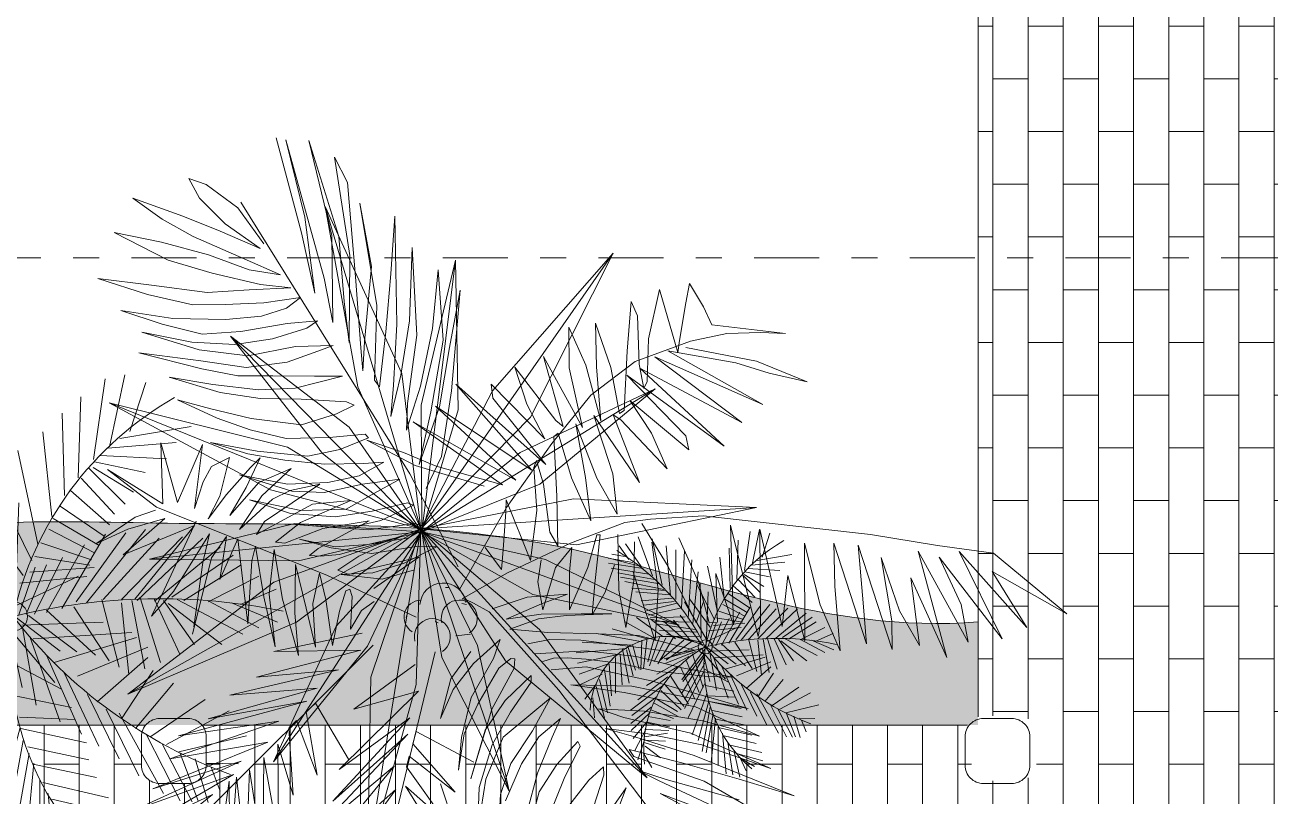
# Model space of a CAD drawing. Header units: metres. Extents: x 8 to 2416, y -346 to 476.
# Drawn here: x 43.477 to 48.277, y 40.88 to 43.851 of the extents above; entities that cross this region are included whole.
import ezdxf

# ---------------------------------------------------------------- set-up
doc = ezdxf.new("R2010")
doc.units = ezdxf.units.M
for name, pattern in [('0', [0]), ('CONTINU', [0]), ('DASHDOT', [1, 0.5, -0.25, 0, -0.25])]:
    doc.linetypes.add(name, pattern=pattern)
doc.layers.get('0').update_dxf_attribs({"color": 250, "linetype": '0', "lineweight": 20})
for name, color, linetype, lineweight in [('A-SECT-IDEN', 251, 'CONTINU', 9), ('A-WALL', 250, 'Continuous', 20), ('ARBOLES', 86, 'Continuous', 0), ('baños', 140, 'Continuous', 0), ('piso', 253, 'Continuous', 0)]:
    doc.layers.add(name, color=color, linetype=linetype, lineweight=lineweight)
doc.layers.add('arboles oscuros', color=7, linetype='Continuous', lineweight=0, true_color=0x4d582c)
doc.layers.add('grama', color=7, linetype='Continuous', lineweight=0, true_color=0x698c45)
doc.layers.add('hatch piso', color=253, linetype='Continuous', lineweight=0, transparency=0.7)

# ---------------------------------------------------------------- blocks, each defined once
blk = doc.blocks.new('ARBUSTO 2')
at = {"layer": 'arboles oscuros', "color": 252, "true_color": 0x8da178}
for p in [(-0.0598, 1.3591), (1.0253, 0.8941), (-1.0998, 0.8006), (-1.3117, -0.3607), (-0.5358, -1.2504), (1.3383, -0.2441), (0.6435, -1.1985)]:
    blk.add_line(p, (0, 0), dxfattribs=at)
for points in [[(0, 0), (0.0771, 0.6284), (-0.0598, 1.3591), (-0.1086, 0.6198), (0, 0)], [(0, 0), (0.5393, 0.3316), (1.0253, 0.8941), (0.4168, 0.4714), (0, 0)], [(0, 0), (-0.4433, 0.452), (-1.0998, 0.8006), (-0.5523, 0.3015), (0, 0)], [(0, 0), (-0.6298, -0.0647), (-1.3117, -0.3607), (-0.58, -0.2438), (0, 0)], [(0, 0), (-0.3421, -0.5327), (-0.5358, -1.2504), (-0.171, -0.6055), (0, 0)], [(0, 0), (0.5955, -0.215), (1.3383, -0.2441), (0.6284, -0.032), (0, 0)], [(0, 0), (0.2032, -0.5996), (0.6435, -1.1985), (0.3668, -0.5112), (0, 0)]]:
    blk.add_lwpolyline(points, dxfattribs=at)
blk = doc.blocks.new('PL BASE 1N NASAS 09')
at = {"layer": 'A-WALL'}
for points in [[(-106.3861, -47.2748), (-106.2761, -47.2748, 0.414214), (-106.2061, -47.2048), (-106.2061, -47.0948, 0.414214), (-106.2761, -47.0248), (-106.3861, -47.0248, 0.414214), (-106.4561, -47.0948), (-106.4561, -47.2048, 0.414214)], [(-103.2111, -47.2748), (-103.1011, -47.2748, 0.414214), (-103.0311, -47.2048), (-103.0311, -47.0948, 0.414214), (-103.1011, -47.0248), (-103.2111, -47.0248, 0.414214), (-103.2811, -47.0948), (-103.2811, -47.2048, 0.414214)]]:
    blk.add_lwpolyline(points, format="xyb", close=True, dxfattribs=at)
at = {"layer": 'piso'}
for p, q in [((-103.2311, -43.462), (-103.2311, -47.0178)), ((-111.8253, -47.0498), (-106.4397, -47.0498)), ((-106.2225, -47.0498), (-103.2716, -47.0498))]:
    blk.add_line(p, q, dxfattribs=at)
blk = doc.blocks.new('PL MUEBLES 1N NASAS 09')
at = {"layer": 'hatch piso'}
h = blk.add_hatch(dxfattribs=at)
h.set_pattern_fill('AR-BRSTD', color=256, scale=0.002, angle=-90)
h.set_pattern_definition([(270, (-8.74588, 232.01007), (0.1354836, -2e-17), []), (0, (-8.74588, 232.01007), (0.1354836, 0.2032), [0.1354836, -0.1354836])])
edge = h.paths.add_edge_path()
edge.add_line((62.3305, 47.1481), (63.2305, 47.1481))
edge.add_line((63.2305, 47.1481), (63.2305, 48.4481))
edge.add_line((63.2305, 48.4481), (56.5331, 48.4481))
edge.add_line((56.5331, 48.4481), (56.5331, 48.2731))
edge.add_line((56.5331, 48.2731), (56.3831, 48.2731))
edge.add_line((56.3831, 48.2731), (56.3831, 48.4536))
edge.add_line((56.3831, 48.4536), (54.5879, 48.4536))
edge.add_line((54.5879, 48.4536), (54.5879, 46.9481))
edge.add_line((54.5879, 46.9481), (55.8257, 46.9481))
edge.add_arc((55.8755, 46.9973), 0.07, 180, 224.6727, ccw=False)
edge.add_line((55.8055, 46.9973), (55.8055, 47.1073))
edge.add_arc((55.8755, 47.1073), 0.07, 90, 180, ccw=False)
edge.add_line((55.8755, 47.1773), (55.9855, 47.1773))
edge.add_arc((55.9855, 47.1073), 0.07, 0, 90, ccw=False)
edge.add_line((56.0555, 47.1073), (56.0555, 46.9973))
edge.add_arc((55.9855, 46.9973), 0.07, -44.6727, 0, ccw=False)
edge.add_line((56.0353, 46.9481), (59.0257, 46.9481))
edge.add_arc((59.0755, 46.9973), 0.07, 180, 224.6728, ccw=False)
edge.add_line((59.0055, 46.9973), (59.0055, 47.1073))
edge.add_arc((59.0755, 47.1073), 0.07, 90, 180, ccw=False)
edge.add_line((59.0755, 47.1773), (59.1855, 47.1773))
edge.add_arc((59.1855, 47.1073), 0.07, 0, 90, ccw=False)
edge.add_line((59.2555, 47.1073), (59.2555, 46.9973))
edge.add_arc((59.1855, 46.9973), 0.07, -90, 0, ccw=False)
edge.add_line((59.1855, 46.9273), (59.0755, 46.9273))
edge.add_arc((59.0755, 46.9973), 0.07, 229.9948, 270, ccw=False)
edge.add_line((59.0305, 46.9437), (59.0305, 44.972))
edge.add_arc((59.0755, 44.9184), 0.07, 90, 130.0052, ccw=False)
edge.add_line((59.0755, 44.9884), (59.1855, 44.9884))
edge.add_arc((59.1855, 44.9184), 0.07, 0, 90, ccw=False)
edge.add_line((59.2555, 44.9184), (59.2555, 44.8084))
edge.add_arc((59.1855, 44.8084), 0.07, -90, 0, ccw=False)
edge.add_line((59.1855, 44.7384), (59.0755, 44.7384))
edge.add_arc((59.0755, 44.8084), 0.07, 229.9948, 270, ccw=False)
edge.add_line((59.0305, 44.7548), (59.0305, 41.172))
edge.add_arc((59.0755, 41.1184), 0.07, 90, 130.0052, ccw=False)
edge.add_line((59.0755, 41.1884), (59.1855, 41.1884))
edge.add_arc((59.1855, 41.1184), 0.07, 0, 90, ccw=False)
edge.add_line((59.2555, 41.1184), (59.2555, 41.0084))
edge.add_arc((59.1855, 41.0084), 0.07, -90, 0, ccw=False)
edge.add_line((59.1855, 40.9384), (59.0755, 40.9384))
edge.add_arc((59.0755, 41.0084), 0.07, 180, 270, ccw=False)
edge.add_line((59.0055, 41.0084), (59.0055, 41.1184))
edge.add_arc((59.0755, 41.1184), 0.07, 149.8481, 180, ccw=False)
edge.add_line((59.0149, 41.1535), (56.0391, 41.1535))
edge.add_arc((55.9855, 41.1085), 0.07, 0, 40.0052, ccw=False)
edge.add_line((56.0555, 41.1085), (56.0555, 40.9985))
edge.add_arc((55.9855, 40.9985), 0.07, -90, 0, ccw=False)
edge.add_line((55.9855, 40.9285), (55.8755, 40.9285))
edge.add_arc((55.8755, 40.9985), 0.07, 180, 270, ccw=False)
edge.add_line((55.8055, 40.9985), (55.8055, 41.1085))
edge.add_arc((55.8755, 41.1085), 0.07, 139.9948, 180, ccw=False)
edge.add_line((55.8219, 41.1535), (50.4363, 41.1535))
edge.add_arc((50.3827, 41.1085), 0.07, 0, 40.0052, ccw=False)
edge.add_line((50.4527, 41.1085), (50.4527, 40.9985))
edge.add_arc((50.3827, 40.9985), 0.07, -90, 0, ccw=False)
edge.add_line((50.3827, 40.9285), (50.2727, 40.9285))
edge.add_arc((50.2727, 40.9985), 0.07, 180, 270, ccw=False)
edge.add_line((50.2027, 40.9985), (50.2027, 41.1085))
edge.add_arc((50.2727, 41.1085), 0.07, 139.9948, 180, ccw=False)
edge.add_line((50.2191, 41.1535), (46.4305, 41.1535))
edge.add_line((46.4305, 41.1535), (46.4305, 40.9535))
edge.add_line((46.4305, 40.9535), (44.3305, 40.9535))
edge.add_line((44.3305, 40.9535), (44.3305, 39.3536))
edge.add_line((44.3305, 39.3536), (47.8305, 39.3536))
edge.add_line((47.8305, 39.3536), (47.8305, 38.9536))
edge.add_line((47.8305, 38.9536), (62.3305, 38.9536))
edge.add_line((62.3305, 38.9536), (62.3305, 47.1481))
at = {"layer": 'baños'}
blk.add_blockref('PL BASE 1N NASAS 09', (162.2615, 88.2033), dxfattribs=at)
blk = doc.blocks.new('A2')
at = {"layer": 'ARBOLES', "color": 87, "true_color": 0x4f6a34, "extrusion": (-5.08599e-09, -1.37735e-08, 1)}
for p, q in [((624.1, -0.43, 0), (616.23, 28.83, 0)), ((631.02, -14.39, 0), (619.25, 28.25, 0)), ((619.25, 28.25, 0), (625.08, 4.39, 0)), ((635.59, -1.53, 0), (626.3, 27.98, 0)), ((626.3, 27.98, 0), (633.45, -1.28, 0)), ((638.23, 15.1, 0), (634.28, 22.86, 0)), ((634.28, 22.86, 0), (638.96, -7.43, 0)), ((592.6, 10.21, 0), (589.31, 16.32, 0)), ((589.31, 16.32, 0), (594.61, 14.49, 0)), ((594.61, 14.49, 0), (604.47, 7.25, 0)), ((640.7, -13.96, 0), (638.23, 15.1, 0)), ((581.06, 3.77, 0), (572.04, 10.25, 0)), ((572.04, 10.25, 0), (587.45, 4.72, 0)), ((600.52, 2.31, 0), (592.6, 10.21, 0)), ((605.3, 9.05, 0), (657.5, -74.71, 0)), ((647.25, -22.86, 0), (642.1, 8.73, 0)), ((642.1, 8.73, 0), (645.64, -10.79, 0)), ((587.45, 4.72, 0), (598.97, 0.1, 0)), ((604.47, 7.25, 0), (612.46, -3.87, 0)), ((625.08, 4.39, 0), (628.16, -19.02, 0)), ((652.87, 4.66, 0), (651.66, -13.06, 0)), ((653.48, -28.57, 0), (652.87, 4.66, 0)), ((590.68, -1.53, 0), (581.06, 3.77, 0)), ((598.97, 0.1, 0), (611.36, -5.29, 0)), ((611.36, -5.29, 0), (600.52, 2.31, 0)), ((582.9, -8.83, 0), (566.25, -0.31, 0)), ((566.25, -0.31, 0), (580.9, -3.32, 0)), ((580.9, -3.32, 0), (595.37, -7.22, 0)), ((606.41, -8.46, 0), (590.68, -1.53, 0)), ((628.16, -19.02, 0), (624.1, -0.43, 0)), ((633.45, -1.28, 0), (633.69, -28.09, 0)), ((637.25, -21.61, 0), (635.59, -1.53, 0)), ((595.37, -7.22, 0), (607.94, -11.83, 0)), ((638.96, -7.43, 0), (638.77, -34.21, 0)), ((658.17, -5.01, 0), (657.39, -27.52, 0)), ((659.62, -32, 0), (658.17, -5.01, 0)), ((596.49, -12.83, 0), (582.9, -8.83, 0)), ((617.55, -13.34, 0), (606.41, -8.46, 0)), ((645.64, -10.79, 0), (643.48, -34.02, 0)), ((576.52, -19.4, 0), (561.2, -14.47, 0)), ((561.2, -14.47, 0), (577.76, -16.52, 0)), ((611.39, -16.33, 0), (596.49, -12.83, 0)), ((607.94, -11.83, 0), (617.55, -13.34, 0)), ((633.69, -28.09, 0), (631.02, -14.39, 0)), ((642.35, -35.84, 0), (640.7, -13.96, 0)), ((651.66, -13.06, 0), (650.08, -30.92, 0)), ((666.22, -11.84, 0), (664.45, -29.9, 0)), ((667.71, -33.53, 0), (666.22, -11.84, 0)), ((577.76, -16.52, 0), (594.92, -18.79, 0)), ((594.92, -18.79, 0), (607.97, -18, 0)), ((607.97, -18, 0), (620.79, -17.36, 0)), ((620.79, -17.36, 0), (611.39, -16.33, 0)), ((672.96, -18.13, 0), (669.66, -35.78, 0)), ((670.32, -49.18, 0), (672.96, -18.13, 0)), ((731.1, -33.08, 0), (734.49, -17.91, 0)), ((734.49, -17.91, 0), (740.14, -37.28, 0)), ((742.6, -22.01, 0), (743.73, -16.07, 0)), ((743.73, -16.07, 0), (748.04, -23.24, 0)), ((590.56, -22.62, 0), (576.52, -19.4, 0)), ((600.57, -22.48, 0), (590.56, -22.62, 0)), ((612.47, -22.05, 0), (600.57, -22.48, 0)), ((623.72, -20.42, 0), (612.47, -22.05, 0)), ((619.4, -23.71, 0), (623.72, -20.42, 0)), ((638.77, -34.21, 0), (637.25, -21.61, 0)), ((646.58, -45.82, 0), (647.25, -22.86, 0)), ((724.51, -36.88, 0), (725.7, -21.6, 0)), ((725.7, -21.6, 0), (727.73, -26.01, 0)), ((740.63, -33.64, 0), (742.6, -22.01, 0)), ((581.06, -28.55, 0), (568.39, -24.33, 0)), ((568.39, -24.33, 0), (584.34, -26.83, 0)), ((584.34, -26.83, 0), (600.76, -27.15, 0)), ((600.76, -27.15, 0), (611.77, -26.14, 0)), ((611.77, -26.14, 0), (619.4, -23.71, 0)), ((727.73, -26.01, 0), (728.19, -40.94, 0)), ((748.04, -23.24, 0), (750.56, -28.79, 0)), ((593.43, -31.65, 0), (581.06, -28.55, 0)), ((619.6, -28.38, 0), (605.36, -30.84, 0)), ((615.13, -33.12, 0), (625.75, -29.86, 0)), ((628.96, -27.59, 0), (619.6, -28.38, 0)), ((625.75, -29.86, 0), (628.96, -27.59, 0)), ((652.4, -47.45, 0), (653.48, -28.57, 0)), ((657.39, -27.52, 0), (654.71, -44.29, 0)), ((664.45, -29.9, 0), (660.81, -47.71, 0)), ((706.63, -42.01, 0), (706.47, -29.52, 0)), ((706.47, -29.52, 0), (711.71, -41.21, 0)), ((715.08, -41.71, 0), (714.76, -28.26, 0)), ((714.76, -28.26, 0), (719.41, -42, 0)), ((750.56, -28.79, 0), (773.33, -31.43, 0)), ((592.45, -36.48, 0), (574.8, -31.06, 0)), ((574.8, -31.06, 0), (590.27, -34.1, 0)), ((590.27, -34.1, 0), (603.55, -34.91, 0)), ((605.36, -30.84, 0), (593.43, -31.65, 0)), ((603.55, -34.91, 0), (615.13, -33.12, 0)), ((643.48, -34.02, 0), (643.02, -42.96, 0)), ((650.08, -30.92, 0), (648.13, -47.96, 0)), ((656.74, -53.01, 0), (659.62, -32, 0)), ((663.98, -55.62, 0), (667.71, -33.53, 0)), ((726.98, -40.06, 0), (744.01, -33.84, 0)), ((730.65, -46.3, 0), (731.1, -33.08, 0)), ((740.14, -37.28, 0), (740.63, -33.64, 0)), ((744.01, -33.84, 0), (755.27, -31.52, 0)), ((755.27, -31.52, 0), (765.63, -31.14, 0)), ((765.63, -31.14, 0), (773.33, -31.43, 0)), ((593.33, -42.4, 0), (573.91, -37.44, 0)), ((573.91, -37.44, 0), (593.01, -39.88, 0)), ((607.56, -38.38, 0), (592.45, -36.48, 0)), ((622.22, -35.52, 0), (607.56, -38.38, 0)), ((619.59, -40.28, 0), (627.98, -37.29, 0)), ((633.83, -35.14, 0), (622.22, -35.52, 0)), ((627.98, -37.29, 0), (633.83, -35.14, 0)), ((643.02, -42.96, 0), (642.35, -35.84, 0)), ((669.66, -35.78, 0), (666.67, -54.11, 0)), ((723.58, -55.2, 0), (724.51, -36.88, 0)), ((757.97, -40.54, 0), (737.05, -36.8, 0)), ((737.05, -36.8, 0), (766.34, -53.39, 0)), ((742.55, -35.78, 0), (764.41, -40.03, 0)), ((593.01, -39.88, 0), (607.04, -41.98, 0)), ((607.04, -41.98, 0), (619.59, -40.28, 0)), ((693.53, -53.3, 0), (689.81, -41.87, 0)), ((689.81, -41.87, 0), (702.49, -58.31, 0)), ((704.78, -60.12, 0), (698.71, -38.57, 0)), ((698.71, -38.57, 0), (710.68, -60.46, 0)), ((710.68, -60.46, 0), (706.63, -42.01, 0)), ((711.71, -41.21, 0), (716.42, -58.42, 0)), ((713.34, -50.48, 0), (726.98, -40.06, 0)), ((716.42, -58.42, 0), (715.08, -41.71, 0)), ((719.41, -42, 0), (722.17, -56.11, 0)), ((728.19, -40.94, 0), (729.64, -48.46, 0)), ((759.89, -58.86, 0), (728.4, -42.16, 0)), ((728.4, -42.16, 0), (754.37, -66.21, 0)), ((766.34, -53.39, 0), (733.01, -38.62, 0)), ((733.01, -38.62, 0), (759.89, -58.86, 0)), ((768.32, -43.71, 0), (757.97, -40.54, 0)), ((764.41, -40.03, 0), (779.97, -46.37, 0)), ((598.98, -49.69, 0), (583.29, -44.89, 0)), ((583.29, -44.89, 0), (596.7, -47.15, 0)), ((604.42, -44.47, 0), (593.33, -42.4, 0)), ((615.2, -44.5, 0), (604.42, -44.47, 0)), ((628.03, -44.58, 0), (615.2, -44.5, 0)), ((622.13, -48.35, 0), (636.69, -44.61, 0)), ((636.69, -44.61, 0), (628.03, -44.58, 0)), ((648.13, -47.96, 0), (646.58, -45.82, 0)), ((654.71, -44.29, 0), (651.56, -57.09, 0)), ((754.37, -66.21, 0), (724.35, -44.35, 0)), ((724.35, -44.35, 0), (742.61, -63.03, 0)), ((779.97, -46.37, 0), (768.32, -43.71, 0)), ((596.7, -47.15, 0), (610.77, -48.82, 0)), ((611.27, -51.52, 0), (598.98, -49.69, 0)), ((610.77, -48.82, 0), (622.13, -48.35, 0)), ((651.56, -57.09, 0), (652.4, -47.45, 0)), ((660.81, -47.71, 0), (656.41, -61.27, 0)), ((667.21, -69.42, 0), (670.32, -49.18, 0)), ((695.14, -73.61, 0), (671.65, -47.12, 0)), ((671.65, -47.12, 0), (699.38, -71.82, 0)), ((683.04, -51.44, 0), (682.59, -47.07, 0)), ((682.59, -47.07, 0), (699.13, -63.91, 0)), ((729.64, -48.46, 0), (730.65, -46.3, 0)), ((598.07, -57.61, 0), (585.81, -51.87, 0)), ((585.81, -51.87, 0), (596.07, -54.74, 0)), ((623.94, -51.71, 0), (611.27, -51.52, 0)), ((637.91, -52.5, 0), (623.94, -51.71, 0)), ((634.83, -56.21, 0), (640.32, -53.53, 0)), ((640.32, -53.53, 0), (637.91, -52.5, 0)), ((656.41, -61.27, 0), (656.74, -53.01, 0)), ((699.38, -71.82, 0), (683.04, -51.44, 0)), ((699.13, -63.91, 0), (693.53, -53.3, 0)), ((701.26, -65.36, 0), (713.34, -50.48, 0)), ((743.49, -67.33, 0), (725.37, -52.2, 0)), ((725.37, -52.2, 0), (732, -62.21, 0)), ((596.07, -54.74, 0), (608.56, -57.65, 0)), ((624.05, -59.58, 0), (634.83, -56.21, 0)), ((666.67, -54.11, 0), (660.37, -71.87, 0)), ((660.37, -71.87, 0), (663.98, -55.62, 0)), ((690.2, -76.67, 0), (665.43, -53.89, 0)), ((665.43, -53.89, 0), (695.14, -73.61, 0)), ((728.28, -77.37, 0), (714.22, -56.77, 0)), ((714.22, -56.77, 0), (720.07, -74.73, 0)), ((722.59, -58.1, 0), (720.13, -56.52, 0)), ((720.13, -56.52, 0), (728.28, -77.37, 0)), ((722.17, -56.11, 0), (723.58, -55.2, 0)), ((608.2, -61.15, 0), (598.07, -57.61, 0)), ((619.38, -63.81, 0), (608.2, -61.15, 0)), ((608.56, -57.65, 0), (624.05, -59.58, 0)), ((686, -78.09, 0), (658.48, -58.71, 0)), ((658.48, -58.71, 0), (690.2, -76.67, 0)), ((702.49, -58.31, 0), (704.78, -60.12, 0)), ((715.09, -76.02, 0), (708.71, -59.36, 0)), ((708.71, -59.36, 0), (711.69, -75.86, 0)), ((736.82, -73.21, 0), (722.59, -58.1, 0)), ((581.31, -83.95, 0), (580.69, -65.22, 0)), ((580.69, -65.22, 0), (585.87, -83.56, 0)), ((607.52, -68.57, 0), (595.98, -65.06, 0)), ((595.98, -65.06, 0), (610.37, -67.69, 0)), ((632.64, -63.5, 0), (619.38, -63.81, 0)), ((643.65, -62.49, 0), (632.64, -63.5, 0)), ((635.84, -67.22, 0), (644.75, -63.59, 0)), ((644.75, -63.59, 0), (643.65, -62.49, 0)), ((659.1, -72.18, 0), (644.22, -64.35, 0)), ((644.22, -64.35, 0), (655.56, -68.14, 0)), ((703.21, -62.22, 0), (701.9, -63.27, 0)), ((701.9, -63.27, 0), (702.77, -81.59, 0)), ((707.35, -76, 0), (703.21, -62.22, 0)), ((732, -62.21, 0), (736.82, -73.21, 0)), ((742.61, -63.03, 0), (743.49, -67.33, 0)), ((585.87, -83.56, 0), (593.52, -65.64, 0)), ((593.52, -65.64, 0), (591.09, -85.4, 0)), ((618.93, -70.51, 0), (607.52, -68.57, 0)), ((610.37, -67.69, 0), (626, -69.26, 0)), ((626, -69.26, 0), (635.84, -67.22, 0)), ((655.56, -68.14, 0), (665.55, -72.32, 0)), ((687.32, -85.09, 0), (701.26, -65.36, 0)), ((593.74, -77.19, 0), (596.26, -72.49, 0)), ((596.26, -72.49, 0), (601.88, -69.74, 0)), ((601.88, -69.74, 0), (598.85, -81.65, 0)), ((600.94, -81.14, 0), (608.3, -72.79, 0)), ((611.3, -69.77, 0), (606.97, -78.92, 0)), ((608.3, -72.79, 0), (611.3, -69.77, 0)), ((631.2, -71.78, 0), (618.93, -70.51, 0)), ((643.16, -71.54, 0), (631.2, -71.78, 0)), ((641.87, -75.37, 0), (649.47, -71.12, 0)), ((649.47, -71.12, 0), (643.16, -71.54, 0)), ((680.43, -78.57, 0), (659.1, -72.18, 0)), ((662.51, -79.23, 0), (667.21, -69.42, 0)), ((665.55, -72.32, 0), (686, -78.09, 0)), ((696.53, -70.58, 0), (695.74, -72.82, 0)), ((695.74, -72.82, 0), (696.59, -86.02, 0)), ((698.71, -77.91, 0), (696.53, -70.58, 0)), ((579.32, -84.99, 0), (564.18, -73.43, 0)), ((564.18, -73.43, 0), (581.31, -83.95, 0)), ((621.07, -80.11, 0), (604.93, -75.02, 0)), ((604.93, -75.02, 0), (619.77, -77.94, 0)), ((610.9, -77.36, 0), (620.86, -73.09, 0)), ((620.86, -73.09, 0), (611.78, -81.55, 0)), ((632.14, -77.45, 0), (641.87, -75.37, 0)), ((654.38, -76.33, 0), (642.89, -77.87, 0)), ((647.46, -80.15, 0), (654.38, -76.33, 0)), ((657.5, -74.71, 0), (672.42, -103.39, 0)), ((713.33, -89.21, 0), (707.35, -76, 0)), ((711.69, -75.86, 0), (713.33, -89.21, 0)), ((721.45, -87.14, 0), (715.09, -76.02, 0)), ((720.07, -74.73, 0), (721.45, -87.14, 0)), ((591.09, -85.4, 0), (593.74, -77.19, 0)), ((601.97, -87.53, 0), (610.9, -77.36, 0)), ((606.97, -78.92, 0), (601.97, -87.53, 0)), ((629.74, -77.94, 0), (612.69, -89.4, 0)), ((615.07, -82.49, 0), (620.57, -79.89, 0)), ((619.77, -77.94, 0), (632.14, -77.45, 0)), ((620.57, -79.89, 0), (629.74, -77.94, 0)), ((631.1, -80.53, 0), (621.07, -80.11, 0)), ((642.89, -77.87, 0), (631.1, -80.53, 0)), ((637.86, -85.6, 0), (647.46, -80.15, 0)), ((700.64, -92.72, 0), (698.71, -77.91, 0)), ((595.27, -88.56, 0), (600.94, -81.14, 0)), ((598.85, -81.65, 0), (595.27, -88.56, 0)), ((611.78, -81.55, 0), (604.94, -91.88, 0)), ((604.94, -91.88, 0), (615.07, -82.49, 0)), ((620.71, -87, 0), (608.03, -82.79, 0)), ((608.03, -82.79, 0), (623.85, -86.07, 0)), ((610.17, -93.47, 0), (627.47, -84.1, 0)), ((639.29, -82.95, 0), (623.79, -89.7, 0)), ((627.47, -84.1, 0), (639.29, -82.95, 0)), ((656.76, -83.66, 0), (645.87, -86.27, 0)), ((648.57, -89.08, 0), (658.62, -84.36, 0)), ((658.62, -84.36, 0), (656.76, -83.66, 0)), ((687.18, -82.73, 0), (687.06, -86.4, 0)), ((694.71, -101.45, 0), (687.18, -82.73, 0)), ((702.77, -81.59, 0), (703.1, -96.92, 0)), ((572.77, -88.11, 0), (560.59, -96.29, 0)), ((579.06, -85.89, 0), (572.77, -88.11, 0)), ((631.89, -105.95, 0), (579.32, -84.99, 0)), ((634.45, -87.95, 0), (620.71, -87, 0)), ((623.85, -86.07, 0), (637.86, -85.6, 0)), ((645.87, -86.27, 0), (634.45, -87.95, 0)), ((672.81, -110.42, 0), (687.32, -85.09, 0)), ((687.06, -86.4, 0), (686.23, -98.17, 0)), ((696.59, -86.02, 0), (694.71, -101.45, 0)), ((731.65, -88.75, 0), (748.02, -87.64, 0)), ((748.02, -87.64, 0), (799.56, -93.42, 0)), ((560.59, -96.29, 0), (570.55, -91.77, 0)), ((581.93, -88.51, 0), (569.07, -99.72, 0)), ((569.07, -99.72, 0), (591.08, -90.64, 0)), ((570.55, -91.77, 0), (581.93, -88.51, 0)), ((591.08, -90.64, 0), (572.68, -113.34, 0)), ((591.61, -89.33, 0), (581.74, -110.5, 0)), ((612.69, -89.4, 0), (610.17, -93.47, 0)), ((623.79, -89.7, 0), (616.07, -95.84, 0)), ((618.95, -96.11, 0), (630.63, -91.55, 0)), ((644.68, -91.97, 0), (622.23, -90.38, 0)), ((622.23, -90.38, 0), (637.82, -91.62, 0)), ((644.88, -89.25, 0), (629.15, -97.72, 0)), ((630.63, -91.55, 0), (644.88, -89.25, 0)), ((637.82, -91.62, 0), (648.57, -89.08, 0)), ((658.87, -90.05, 0), (644.68, -91.97, 0)), ((657.21, -94.45, 0), (661.3, -92.08, 0)), ((661.66, -90.82, 0), (658.87, -90.05, 0)), ((661.3, -92.08, 0), (661.66, -90.82, 0)), ((707.02, -96.14, 0), (723.79, -89.77, 0)), ((723.79, -89.77, 0), (731.65, -88.75, 0)), ((737.09, -103.31, 0), (729.02, -90.05, 0)), ((764.91, -124.86, 0), (756.39, -90.55, 0)), ((756.39, -90.55, 0), (757.33, -121.28, 0)), ((772.25, -121.74, 0), (765.43, -91.74, 0)), ((765.43, -91.74, 0), (765.6, -121.05, 0)), ((584.62, -111.03, 0), (595.67, -93.27, 0)), ((595.67, -93.27, 0), (593.66, -102.05, 0)), ((596.28, -100.6, 0), (600.9, -94.07, 0)), ((600.9, -94.07, 0), (598.87, -107.3, 0)), ((598.87, -107.3, 0), (604.41, -94.76, 0)), ((604.41, -94.76, 0), (607.46, -120.94, 0)), ((616.07, -95.84, 0), (618.95, -96.11, 0)), ((633.21, -97.59, 0), (623.45, -94.87, 0)), ((623.45, -94.87, 0), (634.47, -97.23, 0)), ((635.83, -99.57, 0), (654.43, -94.25, 0)), ((654.43, -94.25, 0), (641.7, -100.11, 0)), ((644.52, -96.54, 0), (657.21, -94.45, 0)), ((703.1, -96.92, 0), (700.64, -92.72, 0)), ((715.14, -93.55, 0), (712.38, -103.6, 0)), ((714.57, -108.58, 0), (716.19, -93.56, 0)), ((716.19, -93.56, 0), (715.14, -93.55, 0)), ((721.89, -110.59, 0), (721.57, -93.43, 0)), ((726.8, -95.69, 0), (726.5, -107.83, 0)), ((732.15, -95.82, 0), (734.08, -110.36, 0)), ((746.5, -108.16, 0), (740.41, -94.42, 0)), ((799.56, -93.42, 0), (820.22, -96.78, 0)), ((608.72, -101.58, 0), (609.9, -96.98, 0)), ((609.9, -96.98, 0), (612.46, -112.69, 0)), ((614.04, -111.8, 0), (615.65, -98.05, 0)), ((615.65, -98.05, 0), (618.22, -113.38, 0)), ((629.15, -97.72, 0), (626.52, -99.91, 0)), ((629.93, -100.08, 0), (635.83, -99.57, 0)), ((645.74, -99.24, 0), (633.21, -97.59, 0)), ((634.47, -97.23, 0), (644.52, -96.54, 0)), ((659.41, -97.08, 0), (645.74, -99.24, 0)), ((655.77, -102.3, 0), (665.68, -97.21, 0)), ((665.68, -97.21, 0), (659.41, -97.08, 0)), ((685.69, -104.19, 0), (680.7, -97.48, 0)), ((686.23, -98.17, 0), (685.69, -104.19, 0)), ((687.37, -105.35, 0), (707.02, -96.14, 0)), ((707.43, -97.45, 0), (702.44, -103.57, 0)), ((706.73, -104.89, 0), (707.43, -97.45, 0)), ((784.05, -115.09, 0), (779.14, -96.12, 0)), ((779.14, -96.12, 0), (779.3, -126.22, 0)), ((798.29, -127.18, 0), (788.18, -96.15, 0)), ((788.18, -96.15, 0), (788.51, -109.35, 0)), ((806.24, -128.92, 0), (795.77, -96.7, 0)), ((795.77, -96.7, 0), (797.28, -114.5, 0)), ((829.69, -126.64, 0), (814.19, -98.59, 0)), ((814.19, -98.59, 0), (823.13, -131.33, 0)), ((820.22, -96.78, 0), (837.52, -99.19, 0)), ((847.76, -122.11, 0), (826.9, -98.63, 0)), ((826.9, -98.63, 0), (840.16, -125.63, 0)), ((837.52, -99.19, 0), (860.07, -117.85, 0)), ((590.44, -124.13, 0), (596.28, -100.6, 0)), ((593.66, -102.05, 0), (590.86, -121.93, 0)), ((607.46, -120.94, 0), (608.72, -101.58, 0)), ((622.02, -117.69, 0), (622.18, -102.67, 0)), ((622.18, -102.67, 0), (625.54, -116.14, 0)), ((626.52, -99.91, 0), (629.93, -100.08, 0)), ((641.7, -100.11, 0), (635.29, -104.39, 0)), ((643.14, -104.42, 0), (660.28, -100.44, 0)), ((646.11, -105.25, 0), (655.77, -102.3, 0)), ((660.28, -100.44, 0), (646.38, -110.07, 0)), ((696.93, -108, 0), (698, -101.2, 0)), ((702.44, -103.57, 0), (698.47, -116.64, 0)), ((712.38, -103.6, 0), (706.69, -116.67, 0)), ((720.61, -102.73, 0), (717.7, -111.21, 0)), ((745.82, -120.61, 0), (737.09, -103.31, 0)), ((808.52, -117, 0), (802.82, -100.5, 0)), ((802.82, -100.5, 0), (806.16, -120.02, 0)), ((840.16, -125.63, 0), (820.73, -100.45, 0)), ((820.73, -100.45, 0), (827.49, -114.97, 0)), ((627.52, -114.72, 0), (629.65, -105.31, 0)), ((629.65, -105.31, 0), (631.6, -113.43, 0)), ((659.41, -118.89, 0), (631.89, -105.95, 0)), ((635.29, -104.39, 0), (638.69, -105.71, 0)), ((636.29, -105.75, 0), (646.11, -105.25, 0)), ((648.91, -107.15, 0), (636.29, -105.75, 0)), ((638.69, -105.71, 0), (643.14, -104.42, 0)), ((658.92, -104.33, 0), (648.91, -107.15, 0)), ((673.62, -113.21, 0), (687.37, -105.35, 0)), ((706.69, -116.67, 0), (706.73, -104.89, 0)), ((729.61, -115.58, 0), (726.36, -104.96, 0)), ((757.33, -121.28, 0), (751.89, -105.45, 0)), ((751.89, -105.45, 0), (752.36, -120.48, 0)), ((774.02, -106.05, 0), (772.25, -121.74, 0)), ((779.3, -126.22, 0), (774.02, -106.05, 0)), ((823.13, -131.33, 0), (811.96, -106.81, 0)), ((811.96, -106.81, 0), (814.62, -127.64, 0)), ((860.07, -117.85, 0), (837.09, -104.8, 0)), ((837.09, -104.8, 0), (847.76, -122.11, 0)), ((581.74, -110.5, 0), (577.79, -118.59, 0)), ((577.79, -118.59, 0), (584.62, -111.03, 0)), ((635.78, -117.1, 0), (637.74, -110.83, 0)), ((637.74, -110.83, 0), (638.94, -110.31, 0)), ((638.94, -110.31, 0), (639.72, -112.52, 0)), ((669.45, -109.81, 0), (668.51, -109.76, 0)), ((672.78, -110.5, 0), (672.81, -110.42, 0)), ((698.47, -116.64, 0), (696.93, -108, 0)), ((713.75, -118.15, 0), (714.57, -108.58, 0)), ((717.7, -111.21, 0), (713.75, -118.15, 0)), ((724.1, -122.11, 0), (721.89, -110.59, 0)), ((726.5, -107.83, 0), (724.1, -122.11, 0)), ((734.08, -110.36, 0), (733.09, -126.17, 0)), ((749.75, -120.62, 0), (746.5, -108.16, 0)), ((788.51, -109.35, 0), (790.17, -129.24, 0)), ((612.46, -112.69, 0), (615.96, -128.03, 0)), ((615.96, -128.03, 0), (614.04, -111.8, 0)), ((618.22, -113.38, 0), (623.13, -130.78, 0)), ((628.37, -128.18, 0), (627.52, -114.72, 0)), ((631.6, -113.43, 0), (633.65, -127.68, 0)), ((639.72, -112.52, 0), (639.16, -122.61, 0)), ((642.58, -116.87, 0), (646.51, -114.11, 0)), ((674.93, -115.03, 0), (673.48, -114.7, 0)), ((673.64, -113.25, 0), (674.78, -113.42, 0)), ((674.78, -113.42, 0), (677.13, -114.62, 0)), ((677.13, -114.62, 0), (681.98, -117.26, 0)), ((682.88, -116.33, 0), (693.62, -112.7, 0)), ((698.06, -114.81, 0), (687.21, -119.48, 0)), ((693.62, -112.7, 0), (706.07, -111.84, 0)), ((706.07, -111.84, 0), (698.06, -114.81, 0)), ((747.94, -114.34, 0), (745.82, -120.61, 0)), ((790.17, -129.24, 0), (784.05, -115.09, 0)), ((797.28, -114.5, 0), (798.29, -127.18, 0)), ((827.49, -114.97, 0), (829.69, -126.64, 0)), ((623.13, -130.78, 0), (622.02, -117.69, 0)), ((625.54, -116.14, 0), (628.37, -128.18, 0)), ((633.65, -127.68, 0), (635.78, -117.1, 0)), ((639.16, -122.61, 0), (642.58, -116.87, 0)), ((656.51, -118.23, 0), (656.39, -118.97, 0)), ((703.47, -141.4, 0), (681.98, -117.26, 0)), ((687.21, -119.48, 0), (697.94, -117.95, 0)), ((705.64, -118.38, 0), (697.15, -119.4, 0)), ((697.94, -117.95, 0), (710.35, -117.87, 0)), ((719.77, -117.91, 0), (705.64, -118.38, 0)), ((710.35, -117.87, 0), (719.77, -117.91, 0)), ((733.09, -126.17, 0), (729.61, -115.58, 0)), ((814.62, -127.64, 0), (808.52, -117, 0)), ((666.22, -120.62, 0), (665.33, -120.29, 0)), ((697.15, -119.4, 0), (688.36, -122.62, 0)), ((688.36, -122.62, 0), (700.02, -123.6, 0)), ((752.36, -120.48, 0), (749.75, -120.62, 0)), ((765.6, -121.05, 0), (764.91, -124.86, 0)), ((806.16, -120.02, 0), (806.24, -128.92, 0)), ((615.53, -129.51, 0), (642.79, -123.81, 0)), ((676.21, -124.13, 0), (671.69, -124.67, 0)), ((677.07, -133.2, 0), (685.35, -125.75, 0)), ((685.35, -125.75, 0), (683.24, -131.65, 0)), ((700.64, -125.81, 0), (693.84, -127.09, 0)), ((700.02, -123.6, 0), (715.57, -124.02, 0)), ((710.21, -125.99, 0), (700.64, -125.81, 0)), ((728, -128.25, 0), (710.21, -125.99, 0)), ((715.57, -124.02, 0), (728.01, -124.59, 0)), ((728.01, -124.59, 0), (745.27, -129.09, 0)), ((563.23, -210.17, 0), (646.2, -127.56, 0)), ((610.17, -137.43, 0), (642.34, -129.12, 0)), ((642.34, -129.12, 0), (615.53, -129.51, 0)), ((637.74, -243.42, 0), (665.32, -129.63, 0)), ((676.3, -129.54, 0), (670.1, -137.89, 0)), ((695.92, -130.24, 0), (711.89, -129.24, 0)), ((711.89, -129.24, 0), (727.32, -131.02, 0)), ((740.29, -129.86, 0), (728, -128.25, 0)), ((745.27, -129.09, 0), (740.29, -129.86, 0)), ((640.19, -147.32, 0), (659.1, -133.47, 0)), ((670.87, -141.18, 0), (677.07, -133.2, 0)), ((683.24, -131.65, 0), (676.36, -143.67, 0)), ((684.91, -134.65, 0), (688.59, -131.67, 0)), ((688.59, -131.67, 0), (689.9, -131.79, 0)), ((689.9, -131.79, 0), (689.62, -134.67, 0)), ((701.82, -131.57, 0), (698.53, -132.6, 0)), ((701.02, -135.11, 0), (711.87, -134.22, 0)), ((706.01, -131.47, 0), (701.82, -131.57, 0)), ((711.88, -131.86, 0), (706.01, -131.47, 0)), ((711.87, -134.22, 0), (731.89, -138.51, 0)), ((721.97, -133.09, 0), (711.88, -131.86, 0)), ((733.32, -135.6, 0), (721.97, -133.09, 0)), ((727.32, -131.02, 0), (741.44, -134.58, 0)), ((601.97, -142.98, 0), (635.49, -135.15, 0)), ((635.49, -135.15, 0), (610.17, -137.43, 0)), ((670.1, -137.89, 0), (666.92, -150.18, 0)), ((678.45, -145.77, 0), (684.91, -134.65, 0)), ((689.62, -134.67, 0), (682.78, -147.24, 0)), ((686.86, -144.64, 0), (694.85, -136.93, 0)), ((694.85, -136.93, 0), (694.84, -138.91, 0)), ((749.43, -137.22, 0), (733.32, -135.6, 0)), ((741.44, -134.58, 0), (757.13, -137.39, 0)), ((757.13, -137.39, 0), (749.43, -137.22, 0)), ((595.27, -150.26, 0), (628.91, -140.79, 0)), ((628.91, -140.79, 0), (601.97, -142.98, 0)), ((635.67, -165.89, 0), (660.16, -141.7, 0)), ((660.16, -141.7, 0), (640.19, -147.32, 0)), ((666.92, -150.18, 0), (670.87, -141.18, 0)), ((694.84, -138.91, 0), (688.53, -148.16, 0)), ((763.17, -219.99, 0), (703.47, -141.4, 0)), ((725.98, -140.17, 0), (707.14, -139.73, 0)), ((707.14, -139.73, 0), (723.62, -142.14, 0)), ((744.17, -143.89, 0), (725.98, -140.17, 0)), ((731.89, -138.51, 0), (761.85, -147.09, 0)), ((586.17, -155.5, 0), (625.75, -144.76, 0)), ((625.75, -144.76, 0), (595.27, -150.26, 0)), ((625.45, -148.09, 0), (628.39, -145.4, 0)), ((628.39, -145.4, 0), (638.55, -162.7, 0)), ((676.36, -143.67, 0), (673.44, -155.96, 0)), ((674.23, -154.91, 0), (678.45, -145.77, 0)), ((680.66, -153.78, 0), (686.86, -144.64, 0)), ((694.81, -148.85, 0), (700.85, -143.75, 0)), ((700.85, -143.75, 0), (695.32, -153.94, 0)), ((723.62, -142.14, 0), (745.59, -146.51, 0)), ((761.85, -147.09, 0), (744.17, -143.89, 0)), ((628.89, -167.63, 0), (625.45, -148.09, 0)), ((682.78, -147.24, 0), (676.28, -168.79, 0)), ((688.53, -148.16, 0), (682.89, -158.23, 0)), ((686.3, -155.89, 0), (694.81, -148.85, 0)), ((729.88, -147.92, 0), (715.64, -147.2, 0)), ((715.64, -147.2, 0), (723.48, -149.84, 0)), ((747.81, -150.86, 0), (729.88, -147.92, 0)), ((745.59, -146.51, 0), (765.33, -155.63, 0)), ((583.48, -162.6, 0), (617.11, -150.94, 0)), ((617.11, -150.94, 0), (586.17, -155.5, 0)), ((620.18, -153.11, 0), (622.56, -150.81, 0)), ((621.52, -173.78, 0), (620.18, -153.11, 0)), ((622.56, -150.81, 0), (628.89, -167.63, 0)), ((633.75, -175.6, 0), (657.5, -149.95, 0)), ((657.5, -149.95, 0), (635.67, -165.89, 0)), ((697.29, -155.78, 0), (703.97, -150.19, 0)), ((703.97, -150.19, 0), (701.33, -155.94, 0)), ((730.9, -154.84, 0), (717.82, -153.23, 0)), ((717.82, -153.23, 0), (727.12, -155.87, 0)), ((723.48, -149.84, 0), (744.14, -154.62, 0)), ((765.33, -155.63, 0), (747.81, -150.86, 0)), ((578.2, -171.81, 0), (613.66, -157.4, 0)), ((613.66, -157.4, 0), (583.48, -162.6, 0)), ((628.73, -184.82, 0), (656.87, -154.98, 0)), ((656.87, -154.98, 0), (633.75, -175.6, 0)), ((658.36, -157.98, 0), (659.45, -154.15, 0)), ((659.45, -154.15, 0), (677.16, -163.59, 0)), ((672.51, -166.05, 0), (674.23, -154.91, 0)), ((673.44, -155.96, 0), (672.51, -166.05, 0)), ((676.28, -168.79, 0), (680.66, -153.78, 0)), ((680.88, -168.81, 0), (686.3, -155.89, 0)), ((695.32, -153.94, 0), (688.63, -164.01, 0)), ((691.88, -164.13, 0), (697.29, -155.78, 0)), ((701.33, -155.94, 0), (696.84, -167.03, 0)), ((702.76, -164.32, 0), (709.33, -157.27, 0)), ((709.33, -157.27, 0), (709.96, -158.7, 0)), ((727.12, -155.87, 0), (745.16, -161.58, 0)), ((747.53, -158.3, 0), (730.9, -154.84, 0)), ((744.14, -154.62, 0), (768.85, -165.58, 0)), ((617.04, -187.42, 0), (616.76, -158.07, 0)), ((616.76, -158.07, 0), (621.52, -173.78, 0)), ((671.5, -172.84, 0), (658.36, -157.98, 0)), ((682.89, -158.23, 0), (678.89, -171.42, 0)), ((709.96, -158.7, 0), (705.1, -168.62, 0)), ((741.75, -163.92, 0), (725.13, -159.68, 0)), ((725.13, -159.68, 0), (726.58, -161.89, 0)), ((768.85, -165.58, 0), (747.53, -158.3, 0)), ((572.12, -178.5, 0), (605.49, -163.35, 0)), ((605.49, -163.35, 0), (578.2, -171.81, 0)), ((612.19, -193.06, 0), (612.46, -162.16, 0)), ((612.46, -162.16, 0), (617.04, -187.42, 0)), ((652.73, -164.76, 0), (628.73, -184.82, 0)), ((630.15, -192.28, 0), (652.73, -164.76, 0)), ((656.49, -165.01, 0), (657.31, -161.8, 0)), ((668.43, -181.94, 0), (656.49, -165.01, 0)), ((657.31, -161.8, 0), (671.5, -172.84, 0)), ((688.63, -164.01, 0), (685.46, -173.53, 0)), ((687.02, -175.52, 0), (691.88, -164.13, 0)), ((697.35, -172.79, 0), (702.76, -164.32, 0)), ((712.69, -169.17, 0), (717.15, -165, 0)), ((717.15, -165, 0), (717.25, -167.62, 0)), ((726.58, -161.89, 0), (748.28, -169.44, 0)), ((759.01, -168.8, 0), (741.75, -163.92, 0)), ((745.16, -161.58, 0), (776, -173.98, 0)), ((603.08, -167.41, 0), (572.12, -178.5, 0)), ((574.82, -183.87, 0), (603.08, -167.41, 0)), ((601.98, -194.77, 0), (604.05, -168.23, 0)), ((604.05, -168.23, 0), (606.9, -193.86, 0)), ((606.9, -193.86, 0), (608.05, -166.02, 0)), ((608.05, -166.02, 0), (612.19, -193.06, 0)), ((678.32, -184.76, 0), (680.88, -168.81, 0)), ((696.84, -167.03, 0), (693.66, -178.94, 0)), ((705.1, -168.62, 0), (700.09, -180.91, 0)), ((717.25, -167.62, 0), (713.02, -180.95, 0)), ((736.5, -168.99, 0), (727.99, -166.23, 0)), ((727.99, -166.23, 0), (734.41, -169.39, 0)), ((776, -173.98, 0), (759.01, -168.8, 0)), ((597.66, -198.46, 0), (601.76, -169.5, 0)), ((601.76, -169.5, 0), (601.98, -194.77, 0)), ((653.17, -172.08, 0), (630.15, -192.28, 0)), ((630.45, -202.89, 0), (653.17, -172.08, 0)), ((671.73, -195.91, 0), (656.16, -171.03, 0)), ((656.16, -171.03, 0), (668.43, -181.94, 0)), ((686.88, -230.17, 0), (666.93, -170.29, 0)), ((678.89, -171.42, 0), (678.32, -184.76, 0)), ((693.26, -187.95, 0), (697.35, -172.79, 0)), ((705.71, -178.05, 0), (712.69, -169.17, 0)), ((715.52, -183.84, 0), (724.19, -171.57, 0)), ((724.19, -171.57, 0), (721.14, -179.67, 0)), ((734.41, -169.39, 0), (754.26, -178.73, 0)), ((758.99, -175.23, 0), (736.5, -168.99, 0)), ((748.28, -169.44, 0), (775.96, -185.49, 0)), ((569.6, -195.38, 0), (596.58, -173.56, 0)), ((596.58, -173.56, 0), (574.82, -183.87, 0)), ((685.46, -173.53, 0), (684.47, -190.43, 0)), ((759.75, -182.67, 0), (734.66, -173.32, 0)), ((734.66, -173.32, 0), (745.89, -179.23, 0))]:
    blk.add_line(p, q, dxfattribs=at)
at = {"layer": 'ARBOLES', "color": 87, "true_color": 0x4f6a34, "extrusion": (5.08599e-09, 1.37735e-08, -1)}
for centre, major_axis, start_param, end_param in [((667.71, -115.51, 0), (-5.04, 5.04, 0), 5.569618, 8.487626), ((660.93, -118.93, 0), (3.71, 3.71, 0), 2.901972, 5.476383), ((672.71, -119.18, 0), (-3.92, 3.92, 0), 5.235779, 9.608582), ((664.41, -124.9, 0), (3.92, 3.92, 0), 3.664983, 8.037786)]:
    blk.add_ellipse(centre, major_axis=major_axis, ratio=1, start_param=start_param, end_param=end_param, dxfattribs=at)
blk = doc.blocks.new('arbol4')
at = {"layer": 'ARBOLES', "color": 252, "true_color": 0x8da178}
for p, q in [((1294.1057, 72.2892), (1294.0831, 72.3873)), ((1294.1298, 72.253), (1294.11, 72.3782)), ((1294.151, 72.2182), (1294.1369, 72.3752)), ((1294.0817, 72.3133), (1294.059, 72.3631)), ((1294.4554, 72.2949), (1294.4229, 72.3504)), ((1294.0916, 72.2982), (1293.9954, 72.3254)), ((1294.0803, 72.3164), (1294.0265, 72.3465)), ((1294.1666, 72.1926), (1294.1666, 72.3435)), ((1294.1779, 72.1609), (1294.1935, 72.3314)), ((1294.4481, 72.269), (1294.389, 72.3136)), ((1294.4499, 72.2407), (1294.4774, 72.3207)), ((1294.1213, 72.265), (1293.9982, 72.2922)), ((1294.1864, 72.1428), (1294.2133, 72.2937)), ((1294.1977, 72.1186), (1294.2288, 72.2892)), ((1294.4526, 72.254), (1294.3716, 72.2805)), ((1294.4446, 72.2018), (1294.4886, 72.2856)), ((1294.1439, 72.2288), (1294.0208, 72.2575)), ((1293.8751, 72.1533), (1293.851, 72.2348)), ((1293.9373, 72.1246), (1293.8807, 72.2333)), ((1294.2034, 72.0945), (1294.2444, 72.2469)), ((1294.4498, 72.233), (1294.3626, 72.2187)), ((1294.4511, 72.2457), (1294.3698, 72.2491)), ((1294.4389, 72.1719), (1294.4946, 72.2391)), ((1293.8454, 72.1684), (1293.8284, 72.2137)), ((1293.9034, 72.1428), (1293.8694, 72.2318)), ((1293.9671, 72.1065), (1293.9034, 72.2318)), ((1294.018, 72.0673), (1293.9345, 72.2182)), ((1294.1609, 72.1971), (1294.0378, 72.2258)), ((1294.2104, 72.0658), (1294.267, 72.2243)), ((1294.1765, 72.1639), (1294.0604, 72.188)), ((1294.442, 72.1763), (1294.3548, 72.1941)), ((1294.4502, 72.2041), (1294.3575, 72.2074)), ((1294.4309, 72.1396), (1294.5022, 72.2085)), ((1293.8553, 72.1609), (1293.7944, 72.1624)), ((1294.0421, 72.0597), (1293.9812, 72.185)), ((1294.4364, 72.1541), (1294.3517, 72.1699)), ((1294.4248, 72.1187), (1294.5035, 72.1815)), ((1293.9062, 72.1397), (1293.7788, 72.1096)), ((1294.0774, 72.0326), (1294.018, 72.1533)), ((1294.1892, 72.1307), (1294.0746, 72.1548)), ((1294.2203, 72.028), (1294.2826, 72.1594)), ((1294.4132, 72.1033), (1294.3245, 72.1526)), ((1294.4271, 72.1289), (1294.3388, 72.1615)), ((1294.4025, 72.0775), (1294.5002, 72.1496)), ((1294.6251, 72.0114), (1294.5939, 72.1397)), ((1294.6378, 72.0386), (1294.6052, 72.1594)), ((1294.6505, 72.0824), (1294.6435, 72.1594)), ((1293.9288, 72.1262), (1293.8114, 72.0628)), ((1294.1213, 71.9903), (1294.0562, 72.1292)), ((1294.202, 72.096), (1294.0788, 72.1231)), ((1294.2218, 71.9812), (1294.2968, 72.1231)), ((1294.3735, 72.0289), (1294.2987, 72.116)), ((1294.3875, 72.0545), (1294.3099, 72.1283)), ((1294.4098, 72.0836), (1294.3234, 72.1353)), ((1294.3822, 72.0356), (1294.5063, 72.1307)), ((1293.9586, 72.1111), (1293.8567, 72.0416)), ((1293.9869, 72.096), (1293.9161, 72.0114)), ((1294.1538, 71.9586), (1294.0887, 72.1065)), ((1294.3527, 71.996), (1294.2816, 72.106)), ((1294.6052, 71.9737), (1294.584, 72.1141)), ((1294.0137, 72.0779), (1293.9543, 71.9873)), ((1294.2048, 72.0748), (1294.1001, 72.0794)), ((1294.185, 71.9254), (1294.1284, 72.0839)), ((1294.2189, 71.948), (1294.2953, 72.0869)), ((1294.3125, 71.9627), (1294.2568, 72.0867)), ((1294.3606, 72.0007), (1294.4774, 72.0898)), ((1294.5869, 71.9526), (1294.5784, 72.0748)), ((1294.6364, 72.028), (1294.6817, 72.0869)), ((1294.059, 72.0462), (1293.9642, 71.9631)), ((1294.2161, 72.0341), (1294.1071, 72.0567)), ((1294.1991, 71.9073), (1294.1737, 72.0522)), ((1294.2189, 71.9194), (1294.3067, 72.0643)), ((1294.2905, 71.9368), (1294.2409, 72.0618)), ((1294.5628, 71.9269), (1294.5628, 72.0643)), ((1294.2203, 71.9722), (1294.127, 72.022)), ((1294.266, 71.913), (1294.2243, 72.0428)), ((1294.3202, 71.9597), (1294.443, 72.0345)), ((1294.5359, 71.8952), (1294.5104, 72.025)), ((1294.5444, 71.9133), (1294.5373, 72.0326)), ((1294.6137, 71.9903), (1294.7001, 72.0326)), ((1294.2175, 71.9163), (1294.1383, 72.0099)), ((1294.2274, 71.8957), (1294.1998, 72.019)), ((1294.2161, 71.8907), (1294.3067, 72.0129)), ((1294.2175, 71.9103), (1294.3038, 72.019)), ((1294.0958, 71.9979), (1293.9642, 71.9435)), ((1293.9939, 71.856), (1293.9699, 71.9843)), ((1294.0137, 71.8605), (1293.9996, 71.9948)), ((1294.0505, 71.8545), (1294.018, 71.9812)), ((1294.2797, 71.9233), (1294.4037, 71.9909)), ((1294.5147, 71.8846), (1294.4864, 71.9752)), ((1294.5203, 71.8967), (1294.4949, 71.9979)), ((1294.5869, 71.9496), (1294.7029, 71.9903)), ((1293.9515, 71.8545), (1293.9048, 71.9556)), ((1293.9784, 71.8514), (1293.9402, 71.9722)), ((1294.1397, 71.9722), (1293.9854, 71.9254)), ((1294.1029, 71.868), (1294.0364, 71.9692)), ((1294.1538, 71.8741), (1294.0619, 71.9586)), ((1294.1878, 71.8846), (1294.0972, 71.9526)), ((1294.3916, 71.8439), (1294.4312, 71.9586)), ((1294.4411, 71.8514), (1294.4553, 71.9692)), ((1294.4609, 71.8605), (1294.4652, 71.9737)), ((1294.4963, 71.8801), (1294.4722, 71.9722)), ((1293.926, 71.862), (1293.8255, 71.939)), ((1293.9345, 71.856), (1293.8765, 71.939)), ((1294.1793, 71.9284), (1293.9939, 71.9163)), ((1294.2133, 71.8862), (1294.1284, 71.9511)), ((1294.2276, 71.8912), (1294.3757, 71.932)), ((1294.2402, 71.8786), (1294.3661, 71.9314)), ((1294.255, 71.904), (1294.3687, 71.949)), ((1294.2699, 71.865), (1294.3675, 71.9375)), ((1294.2996, 71.8605), (1294.3902, 71.9375)), ((1294.3406, 71.8514), (1294.4001, 71.9511)), ((1294.3689, 71.8514), (1294.4142, 71.9435)), ((1294.4142, 71.8529), (1294.4383, 71.9435)), ((1294.5586, 71.9163), (1294.71, 71.948)), ((1293.8496, 71.8575), (1293.7562, 71.9073)), ((1293.909, 71.8545), (1293.7859, 71.9194)), ((1294.5203, 71.8922), (1294.7142, 71.9088)), ((1293.8071, 71.8605), (1293.7208, 71.8967)), ((1294.2005, 71.9028), (1294.0477, 71.8967)), ((1294.2062, 71.8831), (1294.1751, 71.7941)), ((1293.7902, 71.8635), (1293.7237, 71.8348)), ((1293.851, 71.859), (1293.7562, 71.8107)), ((1294.0788, 71.8605), (1293.9685, 71.7231)), ((1294.0987, 71.859), (1294.0053, 71.7292)), ((1294.1255, 71.8711), (1294.0435, 71.7322)), ((1294.1538, 71.8786), (1294.0831, 71.7518)), ((1294.2107, 71.8656), (1294.0938, 71.8105)), ((1294.1765, 71.8816), (1294.1241, 71.776)), ((1294.192, 71.8816), (1294.1538, 71.7895)), ((1294.2133, 71.8801), (1294.2062, 71.6733)), ((1294.2101, 71.8611), (1294.2966, 71.7117)), ((1294.2246, 71.8771), (1294.3661, 71.8363)), ((1294.2274, 71.8695), (1294.3477, 71.8424)), ((1294.2331, 71.8741), (1294.3137, 71.7639)), ((1294.2727, 71.862), (1294.3392, 71.7835)), ((1294.4666, 71.865), (1294.635, 71.8348)), ((1294.4963, 71.8786), (1294.6916, 71.868)), ((1293.8963, 71.856), (1293.7888, 71.7895)), ((1293.9189, 71.8499), (1293.8043, 71.7714)), ((1293.9515, 71.8575), (1293.8284, 71.7563)), ((1293.984, 71.856), (1293.8609, 71.7397)), ((1294.0137, 71.8545), (1293.8991, 71.7367)), ((1294.0477, 71.8545), (1293.943, 71.7397)), ((1294.2331, 71.8499), (1294.2359, 71.6386)), ((1294.2387, 71.8439), (1294.3675, 71.8454)), ((1294.2996, 71.856), (1294.3774, 71.7865)), ((1294.3321, 71.8545), (1294.4255, 71.7805)), ((1294.3803, 71.8454), (1294.4821, 71.7729)), ((1294.4114, 71.8529), (1294.526, 71.7895)), ((1294.4425, 71.8545), (1294.5755, 71.8167)), ((1294.2039, 71.8239), (1294.0782, 71.811)), ((1294.2458, 71.8288), (1294.393, 71.8228)), ((1294.2557, 71.8182), (1294.4071, 71.7971)), ((1294.1856, 71.8034), (1294.0647, 71.7944)), ((1294.1762, 71.7741), (1294.0727, 71.7903)), ((1294.1978, 71.8094), (1294.2781, 71.7003)), ((1294.2642, 71.7956), (1294.2444, 71.5963)), ((1294.277, 71.7911), (1294.41, 71.7865)), ((1294.1497, 71.7227), (1294.064, 71.7671)), ((1294.1644, 71.7483), (1294.07, 71.78)), ((1294.1814, 71.7811), (1294.2506, 71.6414)), ((1294.2826, 71.776), (1294.2685, 71.551)), ((1294.2939, 71.7699), (1294.4298, 71.7745)), ((1294.1414, 71.7025), (1294.0551, 71.753)), ((1294.1703, 71.7505), (1294.208, 71.5753)), ((1294.3137, 71.7367), (1294.4354, 71.7639)), ((1294.3251, 71.7171), (1294.4439, 71.7473)), ((1294.1285, 71.6798), (1294.0458, 71.7359)), ((1294.3081, 71.7352), (1294.2968, 71.5163)), ((1294.3364, 71.7111), (1294.4538, 71.7246)), ((1294.1091, 71.6503), (1294.0359, 71.7144)), ((1294.1438, 71.6991), (1294.1607, 71.5403)), ((1294.3307, 71.7035), (1294.3307, 71.5118)), ((1294.3449, 71.6975), (1294.4637, 71.708)), ((1294.0751, 71.6074), (1294.0068, 71.6755)), ((1294.089, 71.627), (1294.0263, 71.6943)), ((1294.3505, 71.6884), (1294.3675, 71.4967)), ((1294.3548, 71.6854), (1294.485, 71.6733)), ((1294.0665, 71.607), (1293.9911, 71.6531)), ((1294.1203, 71.6595), (1294.1249, 71.5053)), ((1294.5005, 71.6597), (1294.3703, 71.6688)), ((1294.376, 71.6643), (1294.5274, 71.6341)), ((1294.0946, 71.6263), (1294.0896, 71.4747)), ((1294.3831, 71.6477), (1294.4213, 71.4695)), ((1294.3916, 71.6431), (1294.543, 71.6175)), ((1294.4128, 71.6265), (1294.5543, 71.6009)), ((1294.0638, 71.5967), (1293.9693, 71.6163)), ((1294.4199, 71.6114), (1294.4751, 71.462)), ((1294.434, 71.6054), (1294.5798, 71.5827)), ((1294.0536, 71.5843), (1293.929, 71.591)), ((1294.066, 71.5919), (1294.044, 71.441)), ((1294.4567, 71.5843), (1294.5897, 71.5631)), ((1294.0391, 71.5709), (1293.9107, 71.5599)), ((1294.0359, 71.5683), (1294.0074, 71.4335)), ((1294.4637, 71.5767), (1294.5246, 71.4892)), ((1294.4963, 71.5601), (1294.5911, 71.5435)), ((1294.0168, 71.5525), (1293.8827, 71.53)), ((1293.998, 71.5396), (1293.9678, 71.4476)), ((1294.5119, 71.5495), (1294.5486, 71.4967)), ((1294.5288, 71.5375), (1294.5769, 71.5284))]:
    blk.add_line(p, q, dxfattribs=at)
blk.add_circle((1294.2168, 71.886), 0.0272, dxfattribs=at)
for centre, radius, start, end in [((1293.7028, 71.9589), 0.5191, 351.935, 49.7903), ((1294.0057, 72.282), 0.4487, 298.0575, 7.0723), ((1293.5024, 71.3319), 0.9041, 37.8019, 70.1579), ((1294.3655, 72.1407), 0.2949, 239.7144, 357.8335), ((1293.9421, 73.0073), 1.1544, 258.4255, 283.7644), ((1293.602, 72.0232), 0.6299, 299.7081, 347.4206), ((1295.0272, 72.287), 0.9041, 206.3271, 238.6831)]:
    blk.add_arc(centre, radius, start, end, dxfattribs=at)

msp = doc.modelspace()

# ---------------------------------------------------------------- hatches: boundary and pattern name
at = {"layer": 'grama', "transparency": 33554495}
h = msp.add_hatch(color=256, dxfattribs=at)
h.dxf.hatch_style = 1
edge = h.paths.add_edge_path()
edge.add_spline(control_points=[(42.1634, 41.1535), (42.3404, 41.4147), (42.7337, 41.9932), (44.0432, 41.9071), (45.281, 41.9506), (46.0143, 41.7161), (46.2516, 41.6548)], knot_values=[0.544961, 0.544961, 0.544961, 0.544961, 1.473858, 2.473858, 3.473858, 3.928897, 3.928897, 3.928897, 3.928897], degree=3, periodic=0)
edge.add_line((46.2516, 41.6548), (46.2516, 41.1535))
edge.add_line((46.2516, 41.1535), (43.363, 41.1535))
edge.add_arc((43.3094, 41.1085), 0.07, 400.0052, 450)
edge.add_line((43.3094, 41.1785), (43.1994, 41.1785))
edge.add_arc((43.1994, 41.1085), 0.07, 450, 499.9948)
edge.add_line((43.1457, 41.1535), (42.1634, 41.1535))
edge = h.paths.add_edge_path()
edge.add_spline(control_points=[(46.2516, 41.6548), (46.5357, 41.5814), (46.8311, 41.5254), (47.1516, 41.5511)], knot_values=[0, 0, 0, 0, 0.544961, 0.544961, 0.544961, 0.544961], degree=3, periodic=0)
edge.add_line((47.1516, 41.5511), (47.1516, 41.1535))
edge.add_line((47.1516, 41.1535), (46.2516, 41.1535))
edge.add_line((46.2516, 41.1535), (46.2516, 41.6548))

# ---------------------------------------------------------------- linework, layer by layer
msp.add_open_spline([(47.1516, 41.5511), (46.5636, 41.5038), (45.5557, 41.9603), (44.0432, 41.9071), (42.7337, 41.9932), (42.3404, 41.4147), (42.1634, 41.1535)], degree=3, knots=[0, 0, 0, 0, 1, 2, 3, 3.928897, 3.928897, 3.928897, 3.928897])
at = {"layer": 'A-SECT-IDEN', "linetype": 'DASHDOT', "ltscale": 0.5}
msp.add_line((73.5387, 42.9535), (23.8826, 42.9535), dxfattribs=at)

# ---------------------------------------------------------------- block references
msp.add_blockref('PL MUEBLES 1N NASAS 09', (-11.8789, 0))
at = {"layer": 'ARBOLES', "xscale": 0.0125, "yscale": 0.0125, "zscale": 0.0125}
msp.add_blockref('A2', (36.7427, 43.0556, 0), dxfattribs=at)
at = {"layer": 'ARBOLES', "xscale": 2.056126495412678, "yscale": 2.056126495412678, "zscale": 2.056126495412678, "rotation": 180}
msp.add_blockref('arbol4', (2704.5049, 189.379, 0), dxfattribs=at)
at = {"layer": 'ARBOLES', "rotation": 180}
msp.add_blockref('arbol4', (1340.3168, 113.3405, 0), dxfattribs=at)
at = {"layer": 'arboles oscuros'}
for p, xscale, yscale, zscale, rotation in [((45.0039, 41.909), 0.9529508504097018, 0.9529508504097018, 0.9529508504097018, 14.02447005196064), ((45.0073, 41.8979), 0.7754526281055341, 0.7754526281055341, 0.7754526281055341, 144.6685050625734)]:
    msp.add_blockref('ARBUSTO 2', p, dxfattribs=dict(at, xscale=xscale, yscale=yscale, zscale=zscale, rotation=rotation))

doc.saveas('drawing.dxf')
